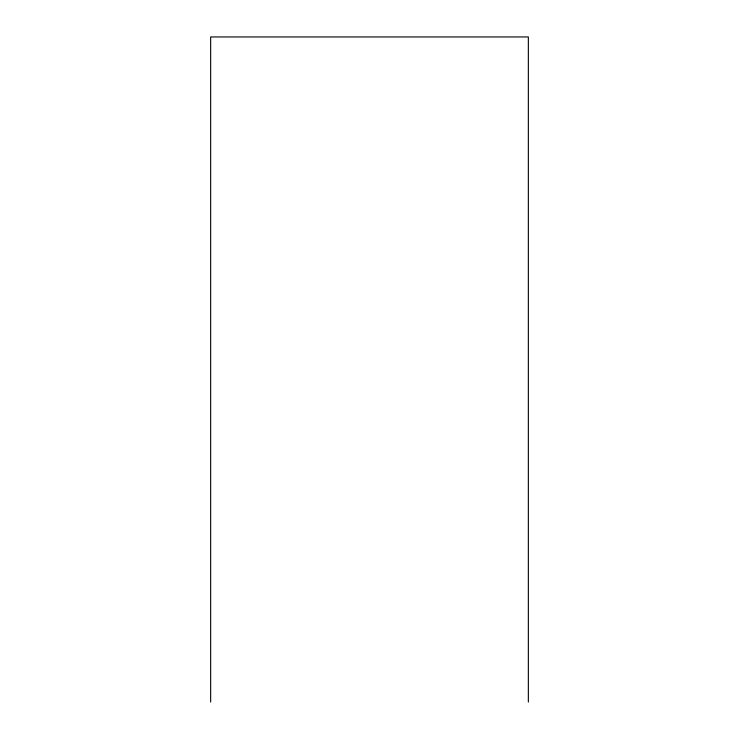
<?xml version="1.0" encoding="UTF-8"?>
<svg xmlns="http://www.w3.org/2000/svg" width="739" height="739" viewBox="0 0 739 739"><rect width="100%" height="100%" fill="white"/><g stroke="black" fill="none" stroke-linecap="round" stroke-linejoin="round"><path stroke-width="1.11" d="M528.348 702.05L528.348 36.95L210.652 36.95L210.652 702.05"/></g></svg>
